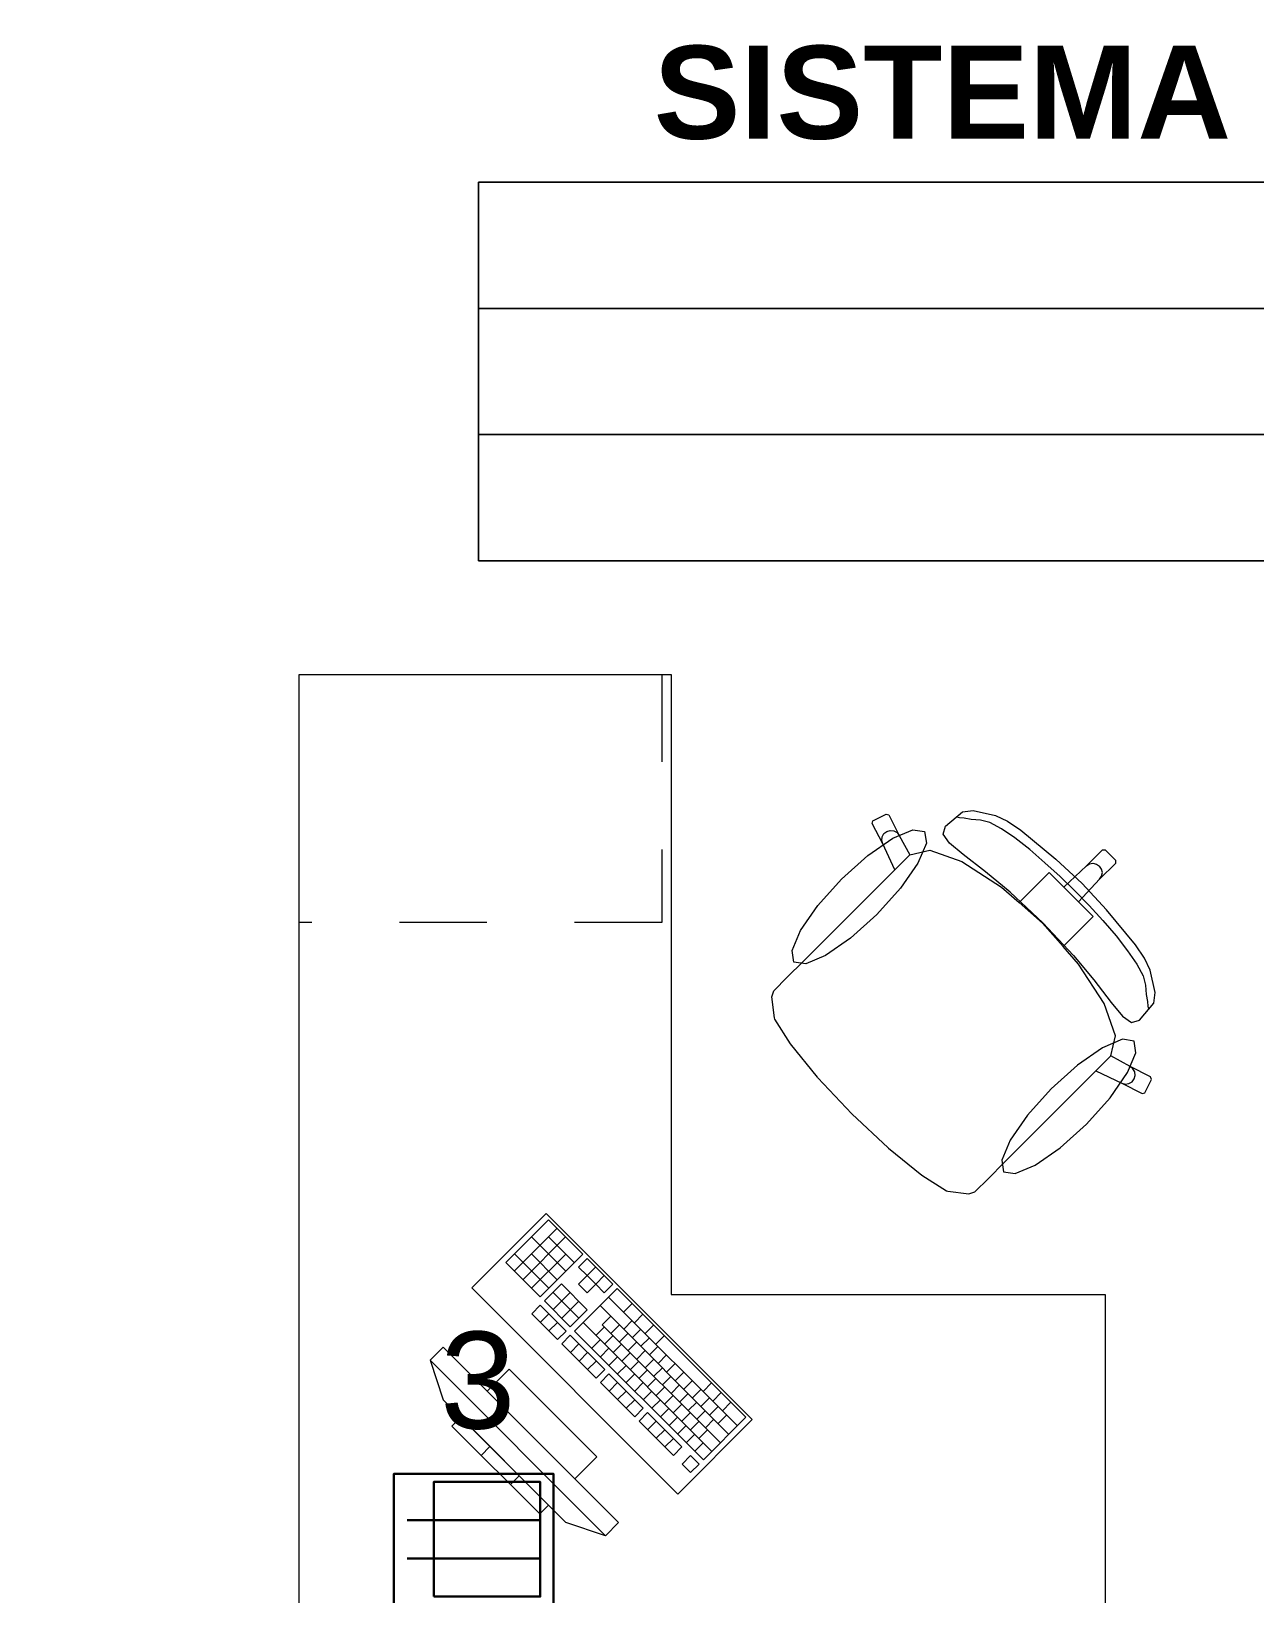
# Model space of a CAD drawing. Header units: inches. Extents: x -19 to 5698, y -728 to 92.
# Drawn here: x 17.269 to 19.242, y 13.83 to 16.349 of the extents above; entities that cross this region are included whole.
import ezdxf

# ---------------------------------------------------------------- set-up
doc = ezdxf.new("R2010")
doc.units = ezdxf.units.IN
doc.header["$MEASUREMENT"] = 0
doc.linetypes.add('HIDDEN', pattern=[0.375, 0.25, -0.125])
doc.linetypes.add('Rayas', pattern=[0.282222, 0.141111, -0.141111])
doc.layers.get('0').update_dxf_attribs({"color": 61})
doc.layers.add('00 conduct tomacorr', color=120, linetype='HIDDEN', lineweight=30)
doc.layers.add('00 IE LUZ EMERGENCIA', color=253, linetype='Continuous', lineweight=0)
for name, color, linetype in [('02 _ ARQ _ ZON _ Espacio.3D', 7, 'Continuous'), ('08 _ STR _ EXT _ 10 Vereda Exterior', 7, 'Continuous'), ('Interior - Mobiliario', 7, 'Continuous')]:
    doc.layers.add(name, color=color, linetype=linetype)
doc.styles.add('Annotative', font='arial.ttf')
doc.styles.add('Estilo_Generado_1', font='swisseb.ttf')

# ---------------------------------------------------------------- blocks, each defined once
blk = doc.blocks.new('CAJA POP UP 6 MODULOS')
at = {"layer": '00 conduct tomacorr', "linetype": 'Continuous'}
for p, q in [((-0.095, -0.165), (-0.095, -0.0151)), ((-0.052, -0.165), (-0.052, -0.0151)), ((0.052, -0.165), (0.052, -0.0151)), ((0.095, -0.165), (0.095, -0.0151)), ((0, -0.165), (0, -0.18))]:
    blk.add_line(p, q, dxfattribs=at)
for points in [[(-0.147, 0), (0.147, 0), (0.147, -0.18), (-0.147, -0.18)], [(0, 0), (0.147, 0), (0.147, -0.18), (0, -0.18)]]:
    blk.add_lwpolyline(points, close=True, dxfattribs=at)
for points in [[(-0.138, -0.045), (-0.009, -0.045), (-0.009, -0.165), (-0.138, -0.165), (-0.138, -0.045)], [(0.009, -0.045), (0.138, -0.045), (0.138, -0.165), (0.009, -0.165), (0.009, -0.045)]]:
    blk.add_lwpolyline(points, dxfattribs=at)
at = {"color": 1, "insert": (-0.1807, -0.168), "char_height": 0.05, "attachment_point": 1, "rotation": 180}
blk.add_mtext_dynamic_manual_height_columns('{\\fVerdana|b0|i0|c0|p34;2T}', width=0.000481, gutter_width=0.1561, heights=[0], dxfattribs=at)

msp = doc.modelspace()

# ---------------------------------------------------------------- hatches: boundary and pattern name
at = {"layer": '08 _ STR _ EXT _ 10 Vereda Exterior', "linetype": 'Continuous', "lineweight": 13}
h = msp.add_hatch(dxfattribs=at)
h.set_pattern_fill('RETÍCULA_100X100_0002', color=251, style=0, pattern_type=2)
h.set_pattern_definition([(360, (3.7574, 18.3027), (0, 2.53199), []), (90, (3.7574, 18.3027), (-3.6, 0), [])])
h.paths.add_polyline_path([(2.17, 3.6213), (4.2913, 1.5), (9.32, 1.5), (9.32, 6.5), (40.52, 6.5), (40.52, 1.5), (52.92, 1.5), (52.92, 19.0859), (51.57, 19.0859), (51.57, 7.2), (9.07, 7.2), (9.07, 7.85), (6.5201, 7.85, -0.414214), (6.2701, 8.1), (6.2701, 8.85, -0.414213), (6.5201, 9.1), (9.07, 9.1), (9.07, 12), (6.5201, 12, -0.414214), (6.2701, 12.25), (6.2701, 13, -0.414213), (6.5201, 13.25), (9.07, 13.25), (9.07, 16.15), (6.5201, 16.15, -0.414214), (6.2701, 16.4), (6.2701, 17.15, -0.414213), (6.5201, 17.4), (8.77, 17.4), (8.7706, 21.0499), (2.17, 21.0499)])

# ---------------------------------------------------------------- linework, layer by layer
at = {"layer": '02 _ ARQ _ ZON _ Espacio.3D', "color": 251, "linetype": 'Continuous', "lineweight": 13}
for p, q in [((21.582, 16.1058), (17.9902, 16.1058)), ((17.9902, 16.1058), (17.9902, 15.4951)), ((17.9902, 16.1058), (21.582, 16.1058)), ((17.9902, 15.9023), (17.9902, 16.1058)), ((21.582, 15.9023), (17.9902, 15.9023)), ((17.9902, 15.9023), (21.582, 15.9023)), ((17.9902, 15.6987), (17.9902, 15.9023)), ((21.582, 15.6987), (17.9902, 15.6987)), ((17.9902, 15.6987), (21.582, 15.6987)), ((17.9902, 15.4951), (17.9902, 15.6987)), ((17.9902, 15.4951), (21.582, 15.4951)), ((21.582, 15.4951), (17.9902, 15.4951))]:
    msp.add_line(p, q, dxfattribs=at)
at = {"layer": 'Interior - Mobiliario', "color": 175, "linetype": 'Rayas', "lineweight": 13}
for p, q in [((18.286, 15.3121), (18.286, 14.9121)), ((18.286, 14.9121), (17.701, 14.9121))]:
    msp.add_line(p, q, dxfattribs=at)
at = {"layer": 'Interior - Mobiliario', "color": 175, "linetype": 'Continuous', "lineweight": 13}
for p, q in [((18.6251, 15.0719), (18.6264, 15.0759)), ((18.6421, 15.0388), (18.6251, 15.0719)), ((18.6264, 15.0759), (18.6478, 15.0868)), ((18.6478, 15.0868), (18.6518, 15.0854)), ((18.6518, 15.0854), (18.6688, 15.0523)), ((18.7398, 15.0545), (18.7432, 15.0674)), ((18.7432, 15.0674), (18.771, 15.0906)), ((18.7658, 15.081), (18.7613, 15.0818)), ((18.7738, 15.0802), (18.7658, 15.081)), ((18.771, 15.0906), (18.7878, 15.0925)), ((18.7846, 15.0781), (18.7738, 15.0802)), ((18.8, 15.077), (18.7846, 15.0781)), ((18.7878, 15.0925), (18.824, 15.0847)), ((18.8147, 15.0731), (18.8, 15.077)), ((18.8336, 15.0631), (18.8147, 15.0731)), ((18.824, 15.0847), (18.8432, 15.0757)), ((18.8432, 15.0757), (18.8649, 15.0608)), ((18.6405, 15.0445), (18.6411, 15.0503)), ((18.6421, 15.0388), (18.6405, 15.0445)), ((18.6411, 15.0503), (18.644, 15.0554)), ((18.644, 15.0554), (18.6486, 15.059)), ((18.6486, 15.059), (18.6542, 15.0605)), ((18.6542, 15.0605), (18.66, 15.0598)), ((18.66, 15.0598), (18.6652, 15.0569)), ((18.6652, 15.0569), (18.6688, 15.0523)), ((18.6688, 15.0523), (18.6861, 15.0213)), ((18.7498, 15.0402), (18.7398, 15.0545)), ((18.8554, 15.0483), (18.8336, 15.0631)), ((18.8792, 15.0297), (18.8554, 15.0483)), ((18.8649, 15.0608), (18.9216, 15.014)), ((18.6617, 14.997), (18.6421, 15.0388)), ((18.6859, 15.0213), (18.6617, 14.997)), ((18.6859, 15.0213), (18.6861, 15.0213)), ((18.6861, 15.0213), (18.7181, 15.0288)), ((18.7181, 15.0288), (18.77, 15.0104)), ((18.7721, 15.0216), (18.7498, 15.0402)), ((18.8082, 14.9936), (18.7721, 15.0216)), ((18.9039, 15.0085), (18.8792, 15.0297)), ((18.9707, 15.0032), (18.9968, 15.0293)), ((18.9968, 15.0293), (19.001, 15.0292)), ((19.001, 15.0292), (19.0096, 15.0207)), ((19.0181, 15.0122), (19.0096, 15.0207)), ((18.5138, 14.8492), (18.6617, 14.997)), ((18.77, 15.0104), (18.8339, 14.9691)), ((18.8476, 14.9609), (18.8082, 14.9936)), ((18.8894, 14.9717), (18.9105, 14.9928)), ((18.9286, 14.986), (18.9039, 15.0085)), ((18.9105, 14.9928), (18.9342, 14.9692)), ((18.9216, 15.014), (18.9638, 14.9749)), ((18.9342, 14.9692), (18.9707, 15.0032)), ((18.9707, 15.0032), (18.9756, 15.0064)), ((18.9756, 15.0064), (18.9813, 15.0075)), ((18.9813, 15.0075), (18.9871, 15.0063)), ((18.9871, 15.0063), (18.992, 15.0031)), ((18.992, 14.9818), (19.0181, 15.0079)), ((18.9952, 14.9982), (18.992, 15.0031)), ((18.9964, 14.9924), (18.9952, 14.9982)), ((18.9953, 14.9867), (18.9964, 14.9924)), ((19.0181, 15.0079), (19.0181, 15.0122)), ((18.8339, 14.9691), (18.862, 14.9443)), ((18.862, 14.9443), (18.8894, 14.9717)), ((18.952, 14.9632), (18.9286, 14.986)), ((18.9342, 14.9692), (18.9461, 14.9572)), ((18.9581, 14.9453), (18.992, 14.9818)), ((19.0029, 14.9327), (18.9638, 14.9749)), ((18.992, 14.9818), (18.9953, 14.9867)), ((18.9003, 14.9114), (18.8476, 14.9609)), ((18.862, 14.9443), (18.8999, 14.911)), ((18.9581, 14.9453), (18.9461, 14.9572)), ((18.952, 14.9632), (18.9749, 14.9397)), ((18.9817, 14.9217), (18.9581, 14.9453)), ((18.9605, 14.9005), (18.9817, 14.9217)), ((18.9749, 14.9397), (18.9974, 14.9151)), ((19.0497, 14.876), (19.0029, 14.9327)), ((18.9332, 14.8731), (18.8999, 14.911)), ((18.9003, 14.9114), (18.9498, 14.8587)), ((18.9332, 14.8731), (18.9605, 14.9005)), ((18.9974, 14.9151), (19.0186, 14.8903)), ((18.958, 14.845), (18.9332, 14.8731)), ((19.0186, 14.8903), (19.0372, 14.8665)), ((19.0372, 14.8665), (19.052, 14.8447)), ((19.0646, 14.8543), (19.0497, 14.876)), ((18.4883, 14.8237), (18.5138, 14.8492)), ((18.9498, 14.8587), (18.9825, 14.8194)), ((18.9993, 14.7812), (18.958, 14.845)), ((19.052, 14.8447), (19.062, 14.8258)), ((19.0736, 14.8351), (19.0646, 14.8543)), ((18.4664, 14.8017), (18.4883, 14.8237)), ((18.9825, 14.8194), (19.0104, 14.7832)), ((19.062, 14.8258), (19.0659, 14.8111)), ((19.0814, 14.7989), (19.0736, 14.8351)), ((18.4635, 14.7924), (18.4664, 14.8017)), ((18.4675, 14.7585), (18.4635, 14.7924)), ((19.0659, 14.8111), (19.067, 14.7957)), ((19.067, 14.7957), (19.0691, 14.7849)), ((19.0795, 14.7822), (19.0814, 14.7989)), ((19.0176, 14.7292), (18.9993, 14.7812)), ((19.0104, 14.7832), (19.029, 14.7609)), ((19.0563, 14.7543), (19.0795, 14.7822)), ((19.0691, 14.7849), (19.0698, 14.7769)), ((19.0698, 14.7769), (19.0706, 14.7724)), ((18.4684, 14.7564), (18.4675, 14.7585)), ((18.4933, 14.7163), (18.4684, 14.7564)), ((19.029, 14.7609), (19.0434, 14.7509)), ((19.0434, 14.7509), (19.0563, 14.7543)), ((18.5369, 14.6627), (18.4933, 14.7163)), ((19.0102, 14.6972), (19.0176, 14.7292)), ((19.0101, 14.697), (18.9859, 14.6728)), ((19.0101, 14.697), (19.0102, 14.6972)), ((19.0412, 14.6799), (19.0102, 14.6972)), ((18.8381, 14.5249), (18.9859, 14.6728)), ((18.9859, 14.6728), (19.0277, 14.6532)), ((19.0458, 14.6763), (19.0412, 14.6799)), ((19.0743, 14.663), (19.0412, 14.6799)), ((19.0487, 14.6712), (19.0458, 14.6763)), ((19.0479, 14.6597), (19.0494, 14.6653)), ((19.0494, 14.6653), (19.0487, 14.6712)), ((18.5375, 14.6618), (18.5369, 14.6627)), ((18.5924, 14.6035), (18.5375, 14.6618)), ((19.0277, 14.6532), (19.0333, 14.6516)), ((19.0277, 14.6532), (19.0608, 14.6362)), ((19.0333, 14.6516), (19.0392, 14.6523)), ((19.0392, 14.6523), (19.0443, 14.6551)), ((19.0443, 14.6551), (19.0479, 14.6597)), ((19.0648, 14.6375), (19.0756, 14.6589)), ((19.0756, 14.6589), (19.0743, 14.663)), ((19.0608, 14.6362), (19.0648, 14.6375)), ((18.5924, 14.6035), (18.6507, 14.5487)), ((18.6507, 14.5487), (18.6516, 14.548)), ((18.6516, 14.548), (18.7052, 14.5044)), ((18.8126, 14.4994), (18.8381, 14.5249)), ((18.7052, 14.5044), (18.7453, 14.4795)), ((18.7906, 14.4775), (18.8126, 14.4994)), ((18.7453, 14.4795), (18.7474, 14.4786)), ((18.7474, 14.4786), (18.7813, 14.4746)), ((18.7813, 14.4746), (18.7906, 14.4775)), ((18.103, 14.4326), (18.0344, 14.364)), ((18.1168, 14.4187), (18.0482, 14.3501)), ((18.1583, 14.3772), (18.103, 14.4326)), ((18.1306, 14.4049), (18.0621, 14.3363)), ((18.1309, 14.3497), (18.0755, 14.4051)), ((18.1446, 14.3635), (18.1031, 14.405)), ((18.0344, 14.364), (18.0898, 14.3086)), ((18.1035, 14.3223), (18.0481, 14.3777)), ((18.1172, 14.336), (18.0757, 14.3776)), ((18.1308, 14.3773), (18.0759, 14.3225)), ((18.0898, 14.3086), (18.1583, 14.3772)), ((18.1653, 14.3702), (18.1516, 14.3565)), ((18.2068, 14.3287), (18.1653, 14.3702)), ((18.1516, 14.3565), (18.1654, 14.3427)), ((18.1654, 14.3427), (18.1517, 14.329)), ((18.1791, 14.3564), (18.1654, 14.3427)), ((18.1792, 14.3288), (18.1654, 14.3427)), ((18.193, 14.3426), (18.1792, 14.3288)), ((18.1241, 14.3291), (18.0967, 14.3017)), ((18.152, 14.2739), (18.1104, 14.3154)), ((18.138, 14.3153), (18.1105, 14.2878)), ((18.1657, 14.2876), (18.1241, 14.3291)), ((18.2137, 14.3218), (18.1452, 14.2532)), ((18.1517, 14.329), (18.1655, 14.3151)), ((18.1655, 14.3151), (18.1792, 14.3288)), ((18.1792, 14.3288), (18.1931, 14.315)), ((18.1931, 14.315), (18.2068, 14.3287)), ((18.4214, 14.1141), (18.2137, 14.3218)), ((18.0898, 14.2948), (18.0761, 14.2811)), ((18.1314, 14.2533), (18.0898, 14.2948)), ((18.0967, 14.3017), (18.1382, 14.2601)), ((18.1518, 14.3014), (18.1244, 14.274)), ((18.1382, 14.2601), (18.1657, 14.2876)), ((18.394, 14.0866), (18.1863, 14.2944)), ((18.4077, 14.1004), (18.2, 14.3081)), ((18.238, 14.2975), (18.2243, 14.2838)), ((18.0761, 14.2811), (18.1177, 14.2396)), ((18.1037, 14.281), (18.09, 14.2673)), ((18.1175, 14.2671), (18.1038, 14.2534)), ((18.3666, 14.0592), (18.1589, 14.2669)), ((18.2036, 14.277), (18.1899, 14.2633)), ((18.3803, 14.0729), (18.1899, 14.2633)), ((18.2175, 14.2632), (18.2037, 14.2495)), ((18.2381, 14.27), (18.2244, 14.2563)), ((18.2553, 14.2802), (18.2416, 14.2665)), ((18.2726, 14.2629), (18.2589, 14.2492)), ((18.1177, 14.2396), (18.1314, 14.2533)), ((18.1383, 14.2464), (18.1246, 14.2326)), ((18.1937, 14.191), (18.1383, 14.2464)), ((18.1452, 14.2532), (18.3529, 14.0455)), ((18.1866, 14.2392), (18.1729, 14.2255)), ((18.1934, 14.2599), (18.1796, 14.2462)), ((18.2072, 14.246), (18.1935, 14.2323)), ((18.2313, 14.2494), (18.2176, 14.2356)), ((18.2519, 14.2561), (18.2382, 14.2424)), ((18.2658, 14.2423), (18.2521, 14.2286)), ((18.2899, 14.2456), (18.2762, 14.2319)), ((17.9333, 14.2272), (17.9121, 14.206)), ((18.2161, 13.9444), (17.9333, 14.2272)), ((18.1246, 14.2326), (18.18, 14.1773)), ((18.1522, 14.2325), (18.1384, 14.2188)), ((18.166, 14.2187), (18.1523, 14.2049)), ((18.2004, 14.2254), (18.1867, 14.2117)), ((18.2143, 14.2115), (18.2006, 14.1978)), ((18.2211, 14.2322), (18.2073, 14.2185)), ((18.2349, 14.2183), (18.2212, 14.2046)), ((18.2452, 14.2355), (18.2314, 14.2218)), ((18.259, 14.2217), (18.2453, 14.2079)), ((18.2796, 14.2284), (18.2659, 14.2147)), ((18.2935, 14.2146), (18.2798, 14.2009)), ((17.9121, 14.206), (18.1949, 13.9232)), ((17.9121, 14.206), (17.9333, 14.1424)), ((18.0394, 14.1919), (18.004, 14.1565)), ((18.1808, 14.0505), (18.0394, 14.1919)), ((18.1799, 14.2048), (18.1661, 14.1911)), ((18.18, 14.1773), (18.1937, 14.191)), ((18.2281, 14.1977), (18.2144, 14.184)), ((18.2488, 14.2045), (18.235, 14.1908)), ((18.2626, 14.1906), (18.2489, 14.1769)), ((18.2729, 14.2078), (18.2591, 14.1941)), ((18.2867, 14.194), (18.273, 14.1802)), ((18.3073, 14.2008), (18.2936, 14.187)), ((18.3212, 14.1869), (18.3075, 14.1732)), ((18.2006, 14.184), (18.1869, 14.1703)), ((18.1869, 14.1703), (18.2423, 14.1149)), ((18.256, 14.1287), (18.2006, 14.184)), ((18.2145, 14.1702), (18.2008, 14.1565)), ((18.242, 14.1838), (18.2282, 14.1701)), ((18.2558, 14.17), (18.2421, 14.1563)), ((18.2764, 14.1768), (18.2627, 14.1631)), ((18.2903, 14.1629), (18.2766, 14.1492)), ((18.3005, 14.1801), (18.2868, 14.1664)), ((18.3144, 14.1663), (18.3007, 14.1526)), ((18.335, 14.1731), (18.3213, 14.1593)), ((18.3661, 14.1695), (18.3523, 14.1557)), ((18.1313, 13.9444), (17.9333, 14.1424)), ((18.004, 14.1565), (18.1454, 14.0151)), ((18.2283, 14.1563), (18.2146, 14.1426)), ((18.2422, 14.1425), (18.2285, 14.1288)), ((18.2697, 14.1561), (18.2559, 14.1424)), ((18.2835, 14.1423), (18.2698, 14.1286)), ((18.3041, 14.1491), (18.2904, 14.1354)), ((18.318, 14.1352), (18.3043, 14.1215)), ((18.3282, 14.1524), (18.3145, 14.1387)), ((18.3421, 14.1386), (18.3284, 14.1249)), ((18.3489, 14.1592), (18.3352, 14.1455)), ((18.3627, 14.1454), (18.349, 14.1316)), ((18.3816, 14.1539), (18.3679, 14.1402)), ((18.3972, 14.1383), (18.3835, 14.1246)), ((17.9616, 14.1141), (17.9474, 14.1)), ((18.103, 13.9727), (17.9616, 14.1141)), ((18.2423, 14.1149), (18.256, 14.1287)), ((18.2629, 14.1217), (18.2492, 14.108)), ((18.3183, 14.0663), (18.2629, 14.1217)), ((18.2974, 14.1285), (18.2836, 14.1147)), ((18.3112, 14.1146), (18.2975, 14.1009)), ((18.3318, 14.1214), (18.3181, 14.1077)), ((18.3559, 14.1247), (18.3422, 14.111)), ((18.3529, 14.0455), (18.4214, 14.1141)), ((18.3698, 14.1109), (18.3561, 14.0972)), ((18.3766, 14.1315), (18.3629, 14.1178)), ((18.3904, 14.1177), (18.3767, 14.104)), ((17.9474, 14.1), (18.0889, 13.9585)), ((18.2492, 14.108), (18.3046, 14.0526)), ((18.2768, 14.1079), (18.2631, 14.0942)), ((18.2906, 14.094), (18.2769, 14.0803)), ((18.325, 14.1008), (18.3113, 14.087)), ((18.3389, 14.0869), (18.3252, 14.0732)), ((18.3457, 14.1075), (18.332, 14.0938)), ((18.3595, 14.0937), (18.3458, 14.08)), ((18.0087, 14.067), (17.9946, 14.0528)), ((18.3045, 14.0802), (18.2908, 14.0665)), ((18.3046, 14.0526), (18.3183, 14.0663)), ((18.3527, 14.0731), (18.339, 14.0593)), ((18.1454, 14.0151), (18.1808, 14.0505)), ((18.3322, 14.0525), (18.3185, 14.0388)), ((18.3185, 14.0388), (18.3323, 14.0249)), ((18.346, 14.0386), (18.3322, 14.0525)), ((18.3323, 14.0249), (18.346, 14.0386)), ((18.0559, 14.0198), (18.0417, 14.0057)), ((18.0889, 13.9585), (18.103, 13.9727)), ((18.1949, 13.9232), (18.1313, 13.9444)), ((18.1949, 13.9232), (18.2161, 13.9444))]:
    msp.add_line(p, q, dxfattribs=at)
at = {"layer": 'Interior - Mobiliario', "color": 175, "linetype": 'Continuous', "lineweight": 13, "flags": 128}
for points in [[(17.701, 13.8121), (17.701, 15.3121), (18.301, 15.3121), (18.301, 14.3121), (19.001, 14.3121), (19.001, 13.8121)], [(18.5759, 14.9819), (18.6184, 15.0201), (18.6587, 15.0481), (18.6908, 15.0617), (18.7097, 15.0588), (18.7126, 15.0399), (18.699, 15.0079), (18.671, 14.9675), (18.6328, 14.925), (18.5903, 14.8869), (18.55, 14.8589), (18.5179, 14.8452), (18.499, 14.8481), (18.4961, 14.867), (18.5097, 14.8991), (18.5377, 14.9395)], [(18.9708, 14.587), (19.009, 14.6295), (19.037, 14.6699), (19.0506, 14.7019), (19.0477, 14.7208), (19.0288, 14.7237), (18.9967, 14.7101), (18.9564, 14.6821), (18.9139, 14.6439), (18.8757, 14.6015), (18.8477, 14.5611), (18.8341, 14.529), (18.837, 14.5101), (18.8559, 14.5072), (18.888, 14.5208), (18.9283, 14.5489)], [(18.3116, 13.9904), (18.4318, 14.1106), (18.0995, 14.4429), (17.9792, 14.3227)]]:
    msp.add_lwpolyline(points, close=True, dxfattribs=at)

# ---------------------------------------------------------------- block references
at = {"layer": '00 conduct tomacorr', "xscale": 1.432830642179531, "yscale": 1.432830642179531, "zscale": 1.432830642179531, "rotation": 89.99999999999997}
msp.add_blockref('CAJA POP UP 6 MODULOS', (17.8535, 13.8121), dxfattribs=at)

# ---------------------------------------------------------------- texts
at = {"layer": '00 IE LUZ EMERGENCIA', "style": 'Annotative'}
msp.add_attdef('3', (17.9284, 14.096), '', height=0.1562, dxfattribs=at)
at = {"layer": '02 _ ARQ _ ZON _ Espacio.3D', "color": 251, "lineweight": 25, "insert": (19.7861, 16.3258), "char_height": 0.15, "attachment_point": 2, "style": 'Estilo_Generado_1'}
msp.add_mtext('\\A1;{\\pqc;\\pt0;\\fSwis721 Ex BT|b1|i0|c0|p34;SISTEMA CONTROL INTERNO}', dxfattribs=at)

doc.saveas('drawing.dxf')
